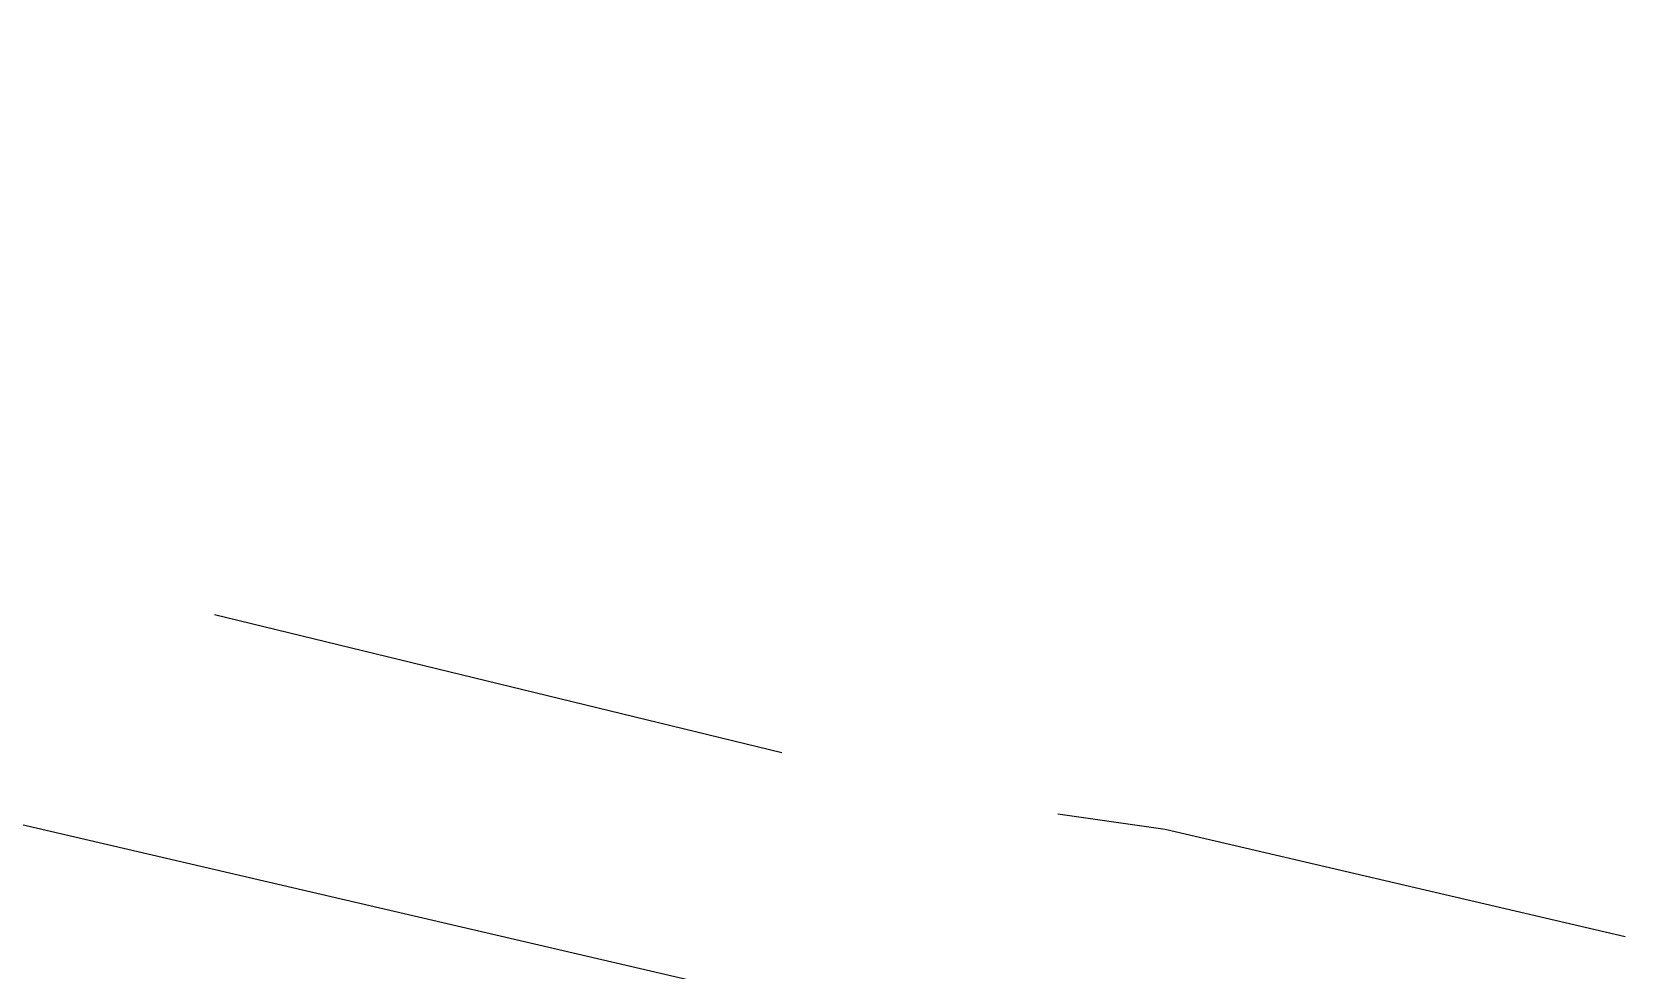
# Model space of a CAD drawing. Header units: feet. Extents: x -84 to 198, y -22 to 181.
# Drawn here: x 35.588 to 36.973, y 20.242 to 21.058 of the extents above; entities that cross this region are included whole.
import ezdxf

# ---------------------------------------------------------------- set-up
doc = ezdxf.new("R2010")
doc.units = ezdxf.units.FT
doc.layers.add('A-LINEA', color=7, linetype='CONTINUOUS')

msp = doc.modelspace()

# ---------------------------------------------------------------- linework, layer by layer
at = {"layer": 'A-LINEA'}
for p, q in [((32.6133, 21.0578), (36.2267, 20.2178)), ((32.6133, 21.0578), (36.2267, 20.2178)), ((35.7467, 20.5511), (36.24, 20.4311)), ((35.7467, 20.5511), (36.24, 20.4311))]:
    msp.add_line(p, q, dxfattribs=at)
msp.add_lwpolyline([(36.48, 20.3778), (36.5733, 20.3644), (36.9733, 20.2711)], dxfattribs=at)
msp.add_lwpolyline([(36.48, 20.3778), (36.5733, 20.3644), (36.9733, 20.2711)], dxfattribs=at)

doc.saveas('drawing.dxf')
